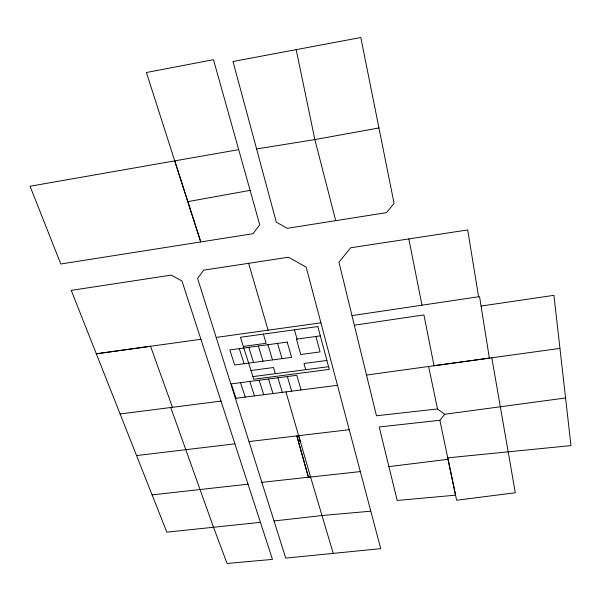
<?xml version="1.0" encoding="UTF-8"?>
<svg xmlns="http://www.w3.org/2000/svg" width="601" height="601" viewBox="0 0 601 601"><rect width="100%" height="100%" fill="white"/><g stroke="black" fill="none" stroke-linecap="round" stroke-linejoin="round"><path stroke-width="0.9" d="M439.872 420.287L455.566 495.179L397.186 500.46L379.208 426.973L439.872 420.287L444.695 414.277L565.579 397.967L553.919 295.331L481.078 306.052M378.938 127.975L314.856 139.59L256.589 148.95L232.993 61.49L360.803 37.525L394.083 203.416L386.511 212.641L287.165 228.327L276.295 222.13L256.589 148.95M174.726 160.873L187.835 201.643L250.114 190.359L259.73 224.789L253.096 233.684L60.799 263.997L30.05 186.25L238.687 149.649L250.114 190.359M248.641 263.313L288.457 257.228L306.172 267.144L380.733 548.653L285.73 558.104L197.609 278.496L203.701 270.149L248.641 263.313L268.091 330.182M351.983 315.615L479.56 296.616L489.372 358.121L434.027 365.716L423.923 314.916L354.335 325.201L338.956 262.209L350.676 247.77L467.713 229.943L478.569 296.759M200.899 339.28L96.325 353.801L150.535 346.259L172.449 407.29M216.187 337.424L320.934 322.82M366.527 375.047L559.937 348.4M243.33 346.424L266.153 343.299L263.373 334.111M320.325 335.884L296.428 339.152L300.77 354.5L320.078 351.916L315.908 336.485M250.985 370.501L273.493 367.519L275.356 373.679M326.891 360.45L303.963 363.485L305.714 369.69M252.931 376.617L328.559 366.693M235.367 398.35L337.469 385.301M120.117 413.961L221.025 401.115M388.93 466.616L448.076 459.299M249.017 441.555L349.234 429.692M136.547 455.566L234.901 443.831L272.486 559.381L227.058 563.475L213.505 527.25L170.744 407.508M274.018 520.969L321.73 515.553L370.825 511.188M444.695 414.277L437.505 408.95L376.474 415.772L354.335 325.201M152.098 494.893L248.025 484.166M360.33 471.59L308.448 477.247L296.834 435.89L298.434 441.667L300.29 441.472L285.963 391.89M261.848 482.348L310.567 477.014L333.224 553.371M260.443 522.344L166.83 532.155L71.249 290.373L171.24 275.115L181.96 280.96L234.901 443.831M236.028 398.268L231.227 383.874L296.811 375.317L301.048 389.959M240.505 382.664L245.231 397.096M239.273 348.633L244.119 363.718M249.813 381.447L254.456 395.916M187.835 201.643L200.742 241.94L146.389 72.511L213.49 59.694L238.687 149.649M248.791 347.333L253.554 362.456M259.144 380.23L263.711 394.729M258.347 346.026L263.02 361.193M268.519 379.006L272.997 393.542M267.933 344.719L272.523 359.916M277.917 377.781L282.32 392.355M277.549 343.404L282.057 358.647M287.346 376.549L291.665 391.153M298.644 435.68L310.567 477.014M294.445 329.806L297.059 339.069M298.434 441.667L308.448 477.247M335.719 220.665L314.856 139.59L296.18 49.643M428.611 366.49L437.505 408.95M408.83 238.905L421.992 305.173M491.798 357.775L515.305 492.752L456.625 500.235L447.745 457.842L570.95 445.589L565.579 397.967M317.839 326.561L240.423 337.289L253.772 379.254L329.28 369.375L317.839 326.561M287.195 342.082L229.785 349.925L234.713 364.98L291.62 357.362L287.195 342.082"/></g></svg>
